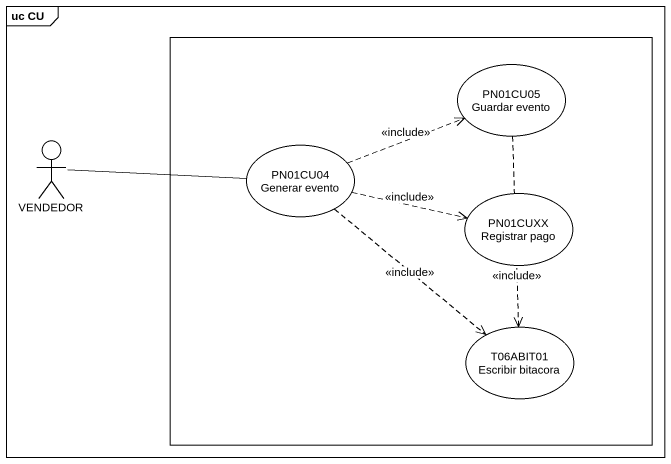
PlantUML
@startuml
mainframe uc CU
rectangle " " as rectangle1 {
  usecase "PN01CU05 Guardar evento" as PN01CU05_Guardar_evento
  usecase "PN01CU04 Generar evento" as PN01CU04_Generar_evento
  usecase "PN01CUXX Registrar pago" as PN01CUXX_Registrar_pago
  usecase "T06ABIT01 Escribir bitacora" as T06ABIT01_Escribir_bitacora
}
actor VENDEDOR
PN01CU05_Guardar_evento ..> T06ABIT01_Escribir_bitacora : <<include>>
VENDEDOR -right- PN01CU04_Generar_evento
PN01CU04_Generar_evento .right.> PN01CU05_Guardar_evento : <<include>>
PN01CU04_Generar_evento .right.> PN01CUXX_Registrar_pago : <<include>>
PN01CU04_Generar_evento ..> T06ABIT01_Escribir_bitacora : <<include>>
@enduml
